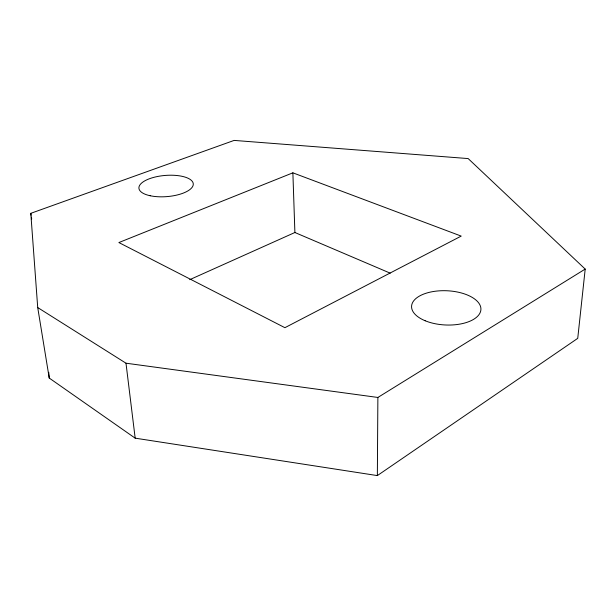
<?xml version="1.0" encoding="UTF-8"?>
<svg xmlns="http://www.w3.org/2000/svg" width="616" height="616" viewBox="0 0 616 616"><rect width="100%" height="100%" fill="white"/><g stroke="black" fill="none" stroke-linecap="round" stroke-linejoin="round"><path stroke-width="0.92" d="M377.354 475.591L377.877 397.459L585.2 269.077L468.16 158.574L234.134 140.41L30.8 213.329L37.715 307.553L49.226 378.047L135.174 438.161L377.354 475.591L577.739 338.346L585.2 269.077M189.743 279.664L294.895 232.501L390.205 273.158M292.877 172.826L118.88 242.55L284.908 327.689L461.215 236.097L292.877 172.826L294.895 232.501M37.715 307.553L125.987 363.201L377.877 397.459M30.8 213.329L31.1 215.223M31.401 217.117L31.701 219.011M125.987 363.201L135.174 438.161M48.749 372.318L49.226 378.047M425.194 320.767A34.696 17.125 2.6 0 0 480.626 311.288A34.696 17.125 2.6 0 0 432.917 291.591A34.696 17.125 2.6 0 0 425.194 320.767M150.189 195.742A27.258 10.618 -4.6 0 0 193.147 185.231A27.258 10.618 -4.6 0 0 154.978 177.061A27.258 10.618 -4.6 0 0 150.189 195.742"/></g></svg>
